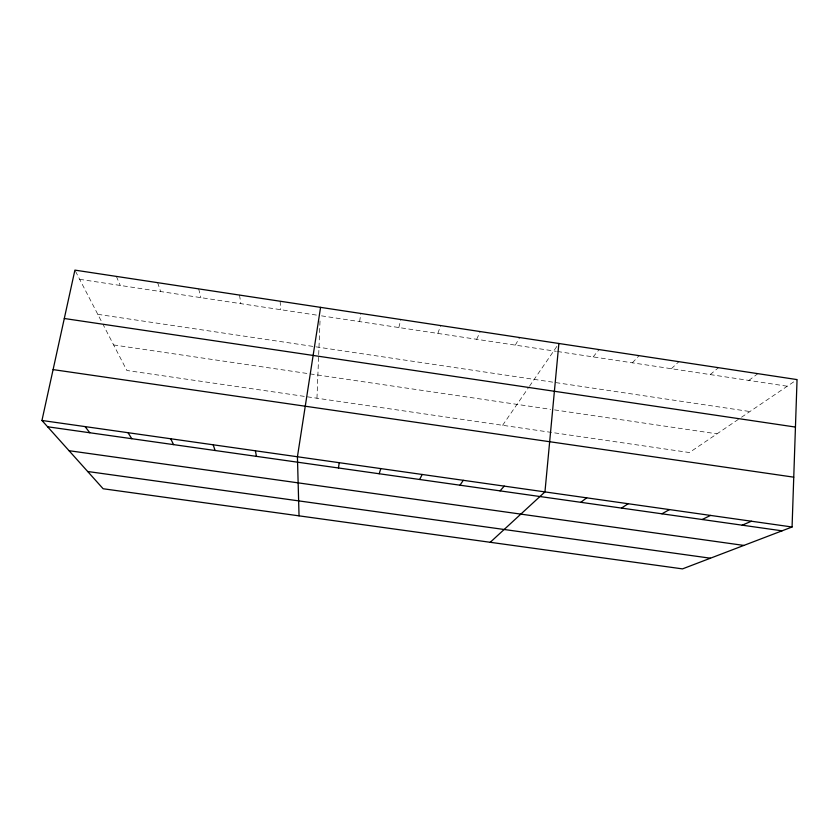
<?xml version="1.0" encoding="UTF-8"?>
<svg xmlns="http://www.w3.org/2000/svg" width="839" height="839" viewBox="0 0 839 839"><rect width="100%" height="100%" fill="white"/><g stroke="black" fill="none" stroke-linecap="round" stroke-linejoin="round"><path stroke-width="0.63" stroke-dasharray="4.2 3.15" d="M316.964 398.21L318.6 357.036M318.694 354.603L320.089 319.376M359.637 321.61L360.791 313.461M398.85 327.535L400.811 319.523M437.864 333.429L440.622 325.563M476.678 339.292L480.233 331.573M515.314 345.133L519.656 337.54M502.613 425.289L528.161 388.153M529.493 386.202L558.145 344.556M593.163 356.89L599.077 349.58M632.375 362.815L639.077 355.652M671.389 368.709L678.877 361.682M710.214 374.572L718.467 367.681M748.839 380.413L757.858 373.659M738.372 419.364L689.417 452.536L126.867 370.492L103.365 325.081M741.519 417.224L797.05 379.595M113.643 344.944L308.815 373.701M310.105 373.89L550.688 409.338M554.569 409.904L717.009 433.836M97.796 314.331L749.909 411.54M79.663 279.314L317.687 315.275M321.505 315.852L556.299 351.321M557.568 351.52L787.276 386.223M75.489 271.27L102.243 322.931M116.369 276.409L120.26 285.449M157.627 282.659L160.658 291.553M198.675 288.878L200.857 297.625M239.514 295.076L240.845 303.666M280.142 301.232L280.646 309.675"/><path stroke-width="1.26" d="M792.068 526.997L797.05 379.595L74.902 270.116L41.95 420.475L103.134 488.749L682.495 568.884L792.068 526.997L41.95 420.475M558.879 343.487L544.951 491.906L490.238 542.298M338.484 467.984L339.218 462.688M320.571 307.357L297.426 456.752L299.041 515.849M379.186 473.752L380.801 468.592M419.678 479.489L422.153 474.465M459.971 485.194L463.306 480.307M500.054 490.878L504.239 486.117M580.808 502.32L586.692 497.831M621.479 508.077L628.201 503.725M661.929 513.804L669.491 509.588M702.18 519.509L710.57 515.419M742.211 525.183L751.419 521.218M87.665 471.497L710.423 558.208M69.029 450.7L743.857 545.423M47.603 426.778L782.042 530.825M53.098 369.6L793.746 477.171M64.299 318.495L795.445 427.072M85.096 426.6L89.804 432.756M128.01 432.693L131.796 438.713M170.705 438.755L173.558 444.628M213.169 444.785L215.109 450.512M255.402 450.784L256.451 456.364"/></g></svg>
